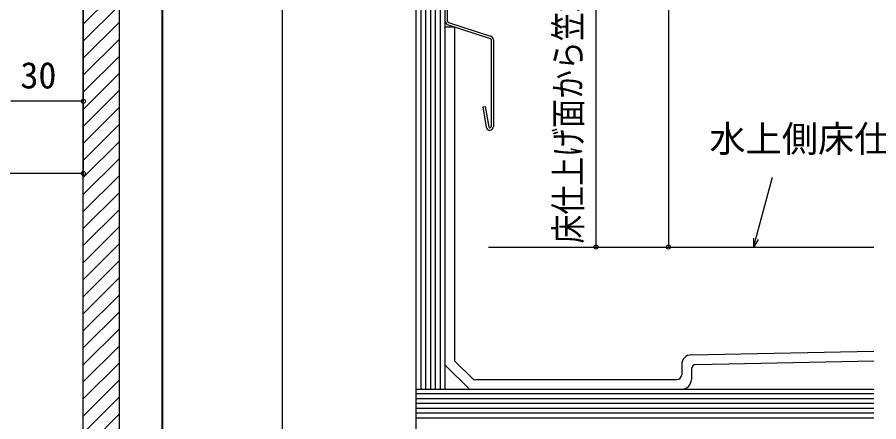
# Model space of a CAD drawing. Units: millimetres, scale not verified. Extents: x -875 to 875, y -1307 to 1299.
# Drawn here: x -556.3 to -199.2, y 321.5 to 489.4 of the extents above; entities that cross this region are included whole.
import ezdxf
from ezdxf.enums import TextEntityAlignment as Align

# ---------------------------------------------------------------- set-up
doc = ezdxf.new("R2010")
doc.units = ezdxf.units.MM
doc.header["$LTSCALE"] = 4
for name, color, linetype in [('0-3_YKK_12', 2, 'Continuous'), ('0-5_YKK_D', 6, 'Continuous'), ('0-7_YSS_K', 3, 'Continuous')]:
    doc.layers.add(name, color=color, linetype=linetype)
doc.styles.add('ＭＳ ゴシック', font='')
doc.styles.get('ＭＳ ゴシック').set_extended_font_data('MS Gothic')

msp = doc.modelspace()

# ---------------------------------------------------------------- linework, layer by layer
at = {"layer": '0-3_YKK_12'}
msp.add_line((-446.4, 22.762), (-446.4, 693.671), dxfattribs=at)
at = {"layer": '0-5_YKK_D'}
for p, q in [((-286.4, 918.1), (-286.4, 394.049)), ((-316.4, 394.049), (-316.4, 690.049)), ((-528.9, 670.049), (-528.9, 423.549)), ((-528.9, 454.549), (-558.9, 454.549)), ((-528.9, 446.787), (-528.9, 455.549)), ((-528.9, 424.549), (-754.9, 424.549))]:
    msp.add_line(p, q, dxfattribs=at)
for points in [[(-251.035, 394.079), (-250.13, 397.459), (-243.271, 423.056)], [(-249.224, 397.217), (-251.035, 394.079), (-251.035, 397.702)]]:
    msp.add_lwpolyline(points, dxfattribs=at)
for centre in [(-528.9, 454.549), (-528.9, 424.549), (-316.4, 394.049), (-286.4, 394.049)]:
    msp.add_circle(centre, 0.85, dxfattribs=at)
at = {"layer": '0-7_YSS_K'}
for p, q in [((-513.9, 81.049), (-513.9, 670.049)), ((-388.9, 335.049), (-388.9, 670.049)), ((-386.9, 335.049), (-386.9, 670.049)), ((-384.9, 335.049), (-384.9, 670.049)), ((-382.9, 335.049), (-382.9, 670.049)), ((-380.9, 335.049), (-380.9, 670.049)), ((-378.9, 335.049), (-378.9, 670.049)), ((-495.9, 71.049), (-495.9, 665.049)), ((-377.9, 487.754), (-377.9, 547.334)), ((-528.9, 486.536), (-513.9, 501.536)), ((-528.9, 479.465), (-513.9, 494.465)), ((-528.9, 472.394), (-513.9, 487.394)), ((-377.66, 486.277), (-360.313, 480.573)), ((-377.487, 487.261), (-360.14, 481.558)), ((-374.9, 485.256), (-378.9, 485.256)), ((-374.9, 346.706), (-374.9, 485.256)), ((-528.9, 465.323), (-513.9, 480.323)), ((-359.9, 480.08), (-359.9, 444.049)), ((-358.9, 480.08), (-358.9, 444.049)), ((-528.9, 458.251), (-513.9, 473.251)), ((-528.9, 451.18), (-513.9, 466.18)), ((-528.9, 444.109), (-513.9, 459.109)), ((-528.9, 437.038), (-513.9, 452.038)), ((-363.353, 452.16), (-362.368, 452.333)), ((-363.353, 452.16), (-361.877, 443.789)), ((-362.368, 452.333), (-360.892, 443.962)), ((-528.9, 429.967), (-513.9, 444.967)), ((-528.9, 422.896), (-513.9, 437.896)), ((-528.9, 415.825), (-513.9, 430.825)), ((-528.9, 408.754), (-513.9, 423.754)), ((-528.9, 401.683), (-513.9, 416.683)), ((-528.9, 394.612), (-513.9, 409.612)), ((-528.9, 387.541), (-513.9, 402.541)), ((-528.9, 380.47), (-513.9, 395.47)), ((-360.9, 394.049), (-201.249, 394.049)), ((-528.9, 373.399), (-513.9, 388.399)), ((-528.9, 366.328), (-513.9, 381.328)), ((-528.9, 359.257), (-513.9, 374.257)), ((-528.9, 352.185), (-513.9, 367.185)), ((-528.9, 345.114), (-513.9, 360.114)), ((-528.9, 338.043), (-513.9, 353.043)), ((-276.98, 349.298), (-201.329, 350.811)), ((-274.94, 345.338), (-201.249, 346.812)), ((-528.9, 330.972), (-513.9, 345.972)), ((-378.9, 345.049), (-368.9, 335.049)), ((-280.9, 345.299), (-280.9, 341.049)), ((-276.9, 343.338), (-276.9, 339.049)), ((-528.9, 323.901), (-513.9, 338.901)), ((-390.9, 335.049), (-280.5, 335.049)), ((-201.249, 333.049), (-390.9, 333.049)), ((-362.9, 335.049), (-201.249, 335.049)), ((-528.9, 316.83), (-513.9, 331.83)), ((-201.249, 331.049), (-390.9, 331.049)), ((-201.249, 329.049), (-390.9, 329.049)), ((-201.249, 327.049), (-390.9, 327.049)), ((-201.249, 325.049), (-390.9, 325.049)), ((-528.9, 309.759), (-513.9, 324.759)), ((-201.249, 323.049), (-390.9, 323.049))]:
    msp.add_line(p, q, dxfattribs=at)
for points in [[(-528.9, 81.049), (-528.9, 670.049), (-495.9, 670.049)], [(-378.4, 547.834), (-378.4, 670.549), (-496.4, 670.549), (-496.4, 131.549)], [(-390.9, 311.049), (-390.9, 670.049), (-363.9, 670.049)], [(-374.9, 346.706), (-367.243, 339.049), (-282.9, 339.049)]]:
    msp.add_lwpolyline(points, dxfattribs=at)
for centre, radius, start, end in [((-377.4, 487.754), 1.5, 180, 260), ((-377.4, 487.754), 0.5, 180, 260), ((-360.4, 480.08), 0.5, 0, 80), ((-360.4, 480.08), 1.5, 0, 80), ((-360.4, 444.049), 1.5, 190, 0), ((-360.4, 444.049), 0.5, 190, 0), ((-276.9, 345.299), 4, 91.14576, 180), ((-274.9, 343.338), 2, 91.14576, 180), ((-282.9, 341.049), 2, 270, 0), ((-280.9, 339.049), 4, 270, 0)]:
    msp.add_arc(centre, radius, start, end, dxfattribs=at)

# ---------------------------------------------------------------- texts
at = {"layer": '0-5_YKK_D', "style": 'ＭＳ ゴシック', "width": 0.8}
msp.add_text('床仕上げ面から笠木上面までの高さ：ha', height=11, rotation=90, dxfattribs=at).set_placement((-319.16, 395.481), align=Align.BOTTOM_LEFT)
at = {"layer": '0-5_YKK_D', "style": 'ＭＳ ゴシック'}
for s, p in [('30', (-554.98, 456.549)), ('水上側床仕上げ面', (-269.419, 430.14))]:
    msp.add_text(s, height=11, dxfattribs=at).set_placement(p, align=Align.BOTTOM_LEFT)

doc.saveas('drawing.dxf')
